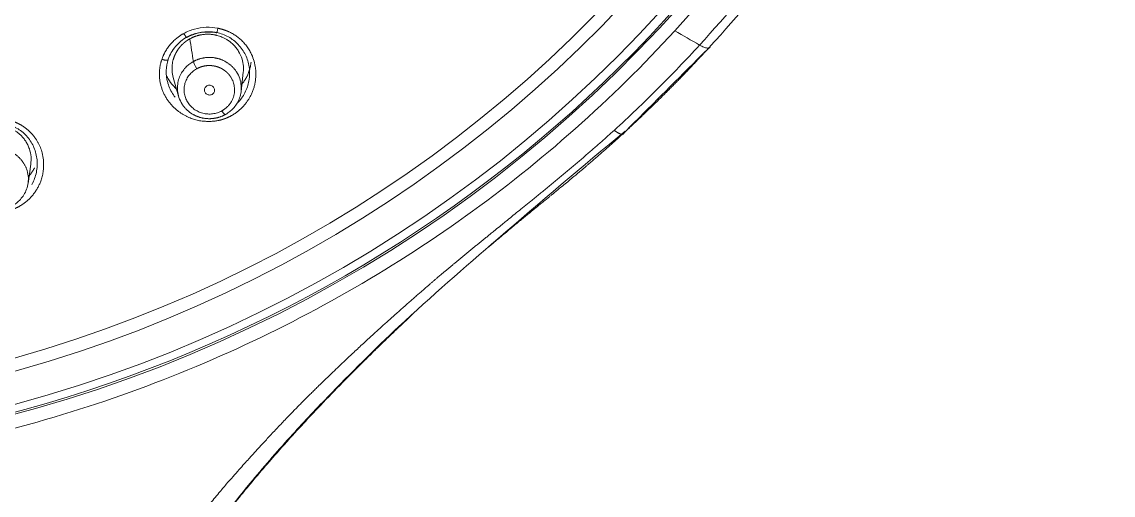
# Model space of a CAD drawing. Extents: x 6534 to 7663, y 0 to 827.
# Drawn here: x 7119.83 to 7168.31, y 474.27 to 495.31 of the extents above; entities that cross this region are included whole.
import ezdxf

# ---------------------------------------------------------------- set-up
doc = ezdxf.new("R2010")
doc.units = 0
doc.header["$LTSCALE"] = 30
doc.header["$MEASUREMENT"] = 0
doc.layers.add('1', color=7, linetype='CONTINUOUS')

msp = doc.modelspace()

# ---------------------------------------------------------------- linework, layer by layer
at = {"layer": '1', "color": 7, "linetype": 'Continuous', "lineweight": 18}
for p, q in [((7129.571, 492.21), (7129.665, 493.067)), ((7126.557, 492.834), (7126.791, 492.001)), ((7120.106, 488.122), (7120.227, 488.987))]:
    msp.add_line(p, q, dxfattribs=at)
for centre, major_axis, ratio, start_param, end_param in [((7103.394, 533.307), (-60.5, 0), 0.961466, 2.420581, 4.712389), ((7103.394, 533.445), (60, 0), 0.961466, 4.72417, 7.853982), ((7103.394, 533.445), (-59.925, 0), 0.961466, 1.570796, 4.712389), ((7127.599, 493.302), (0.145, -0.262), 0.137188, 3.497485, 4.95475), ((7128.721, 491.434), (-0.145, 0.262), 0.137138, 1.814273, 3.376156)]:
    msp.add_ellipse(centre, major_axis=major_axis, ratio=ratio, start_param=start_param, end_param=end_param, dxfattribs=at)
at = {"layer": '1', "color": 7, "linetype": 'Continuous', "lineweight": 13}
for centre, major_axis, start_param, end_param in [((7103.394, 533.307), (-59.425, 0), 1.570796, 4.70194), ((7103.394, 533.307), (-57.948, 0), 1.579187, 4.712389), ((7103.394, 533.352), (57.403, 0), 4.721079, 7.853982)]:
    msp.add_ellipse(centre, major_axis=major_axis, ratio=0.961466, start_param=start_param, end_param=end_param, dxfattribs=at)
at = {"layer": '1', "color": 7, "linetype": 'Continuous', "lineweight": 18}
for points, knots in [([(7150.413, 494.218), (7151.653, 495.575), (7152.829, 496.987), (7155.045, 499.905), (7156.085, 501.412), (7158.019, 504.51), (7158.914, 506.101), (7160.55, 509.354), (7161.292, 511.016), (7162.617, 514.397), (7163.2, 516.117), (7164.204, 519.599), (7164.624, 521.362), (7165.298, 524.916), (7165.551, 526.708), (7165.889, 530.307), (7165.974, 532.114), (7165.974, 533.921)], [0, 0, 0, 0, 0.125, 0.125, 0.25, 0.25, 0.375, 0.375, 0.5, 0.5, 0.625, 0.625, 0.75, 0.75, 0.875, 0.875, 1, 1, 1, 1]), ([(7128.541, 495.02), (7128.549, 495.018), (7128.565, 495.015), (7128.59, 495.009), (7128.614, 495.004), (7128.637, 494.998), (7128.661, 494.992), (7128.685, 494.986), (7128.708, 494.98), (7128.731, 494.973), (7128.755, 494.967), (7128.778, 494.959), (7128.8, 494.952), (7128.823, 494.945), (7128.846, 494.937), (7128.868, 494.929), (7128.89, 494.921), (7128.912, 494.912), (7128.934, 494.904), (7128.956, 494.895), (7128.978, 494.886), (7128.999, 494.876), (7129.042, 494.857), (7129.105, 494.827), (7129.187, 494.782), (7129.268, 494.734), (7129.373, 494.664), (7129.499, 494.567), (7129.644, 494.433), (7129.78, 494.28), (7129.903, 494.108), (7130.025, 493.894), (7130.132, 493.632), (7130.198, 493.355), (7130.226, 493.107), (7130.228, 492.892), (7130.212, 492.722), (7130.196, 492.624), (7130.191, 492.598)], [0, 0, 0, 0, 0.007568, 0.015108, 0.02262, 0.030104, 0.037562, 0.044995, 0.052404, 0.059788, 0.06715, 0.074491, 0.08181, 0.089109, 0.096389, 0.103651, 0.110896, 0.118124, 0.125337, 0.132536, 0.139721, 0.146894, 0.154056, 0.182552, 0.21116, 0.23994, 0.268954, 0.327406, 0.386081, 0.450919, 0.515643, 0.580948, 0.678085, 0.776651, 0.84275, 0.908634, 0.974955, 1, 1, 1, 1]), ([(7104.107, 475.146), (7106.219, 475.17), (7108.33, 475.3), (7112.526, 475.772), (7114.611, 476.114), (7118.733, 477.006), (7120.77, 477.555), (7124.772, 478.856), (7126.738, 479.608), (7130.576, 481.304), (7132.449, 482.249), (7136.083, 484.322), (7137.843, 485.449), (7141.231, 487.876), (7142.859, 489.175), (7145.964, 491.929), (7147.442, 493.384), (7148.836, 494.91)], [0, 0, 0, 0, 0.125, 0.125, 0.25, 0.25, 0.375, 0.375, 0.5, 0.5, 0.625, 0.625, 0.75, 0.75, 0.875, 0.875, 1, 1, 1, 1]), ([(7126.335, 493.639), (7126.405, 493.846), (7126.515, 494.04), (7126.728, 494.293), (7126.808, 494.372), (7126.979, 494.513), (7127.072, 494.576), (7127.17, 494.63)], [0, 0, 0, 0, 0.5, 0.5, 0.75, 0.75, 1, 1, 1, 1]), ([(7126.557, 492.833), (7126.531, 492.929), (7126.498, 493.118), (7126.504, 493.386), (7126.537, 493.559), (7126.562, 493.646), (7126.569, 493.666), (7126.575, 493.687), (7126.582, 493.707), (7126.589, 493.727), (7126.596, 493.747), (7126.604, 493.767), (7126.612, 493.787), (7126.62, 493.806), (7126.628, 493.826), (7126.637, 493.845), (7126.646, 493.864), (7126.655, 493.883), (7126.664, 493.902), (7126.674, 493.921), (7126.684, 493.94), (7126.694, 493.958), (7126.705, 493.977), (7126.716, 493.995), (7126.727, 494.013), (7126.738, 494.03), (7126.749, 494.048), (7126.761, 494.066), (7126.773, 494.083), (7126.785, 494.1), (7126.798, 494.117), (7126.81, 494.134), (7126.823, 494.15), (7126.836, 494.167), (7126.849, 494.183), (7126.863, 494.199), (7126.877, 494.215), (7126.89, 494.23), (7126.905, 494.246), (7126.919, 494.261), (7126.933, 494.276), (7126.948, 494.291), (7126.963, 494.305), (7126.978, 494.32), (7126.993, 494.334), (7127.009, 494.348), (7127.024, 494.362), (7127.04, 494.375), (7127.056, 494.388), (7127.072, 494.402), (7127.088, 494.414), (7127.105, 494.427), (7127.121, 494.439), (7127.138, 494.452), (7127.155, 494.464), (7127.172, 494.475), (7127.189, 494.487), (7127.206, 494.498), (7127.224, 494.509), (7127.241, 494.52), (7127.259, 494.531), (7127.277, 494.541), (7127.289, 494.548), (7127.295, 494.551)], [0, 0, 0, 0, 0.148284, 0.286335, 0.400663, 0.411333, 0.421991, 0.432638, 0.443272, 0.453895, 0.464506, 0.475105, 0.485693, 0.496268, 0.506832, 0.517384, 0.527925, 0.538453, 0.54897, 0.559475, 0.569968, 0.580449, 0.590919, 0.601377, 0.611823, 0.622257, 0.632679, 0.643089, 0.653488, 0.663875, 0.67425, 0.684613, 0.694965, 0.705304, 0.715632, 0.725948, 0.736252, 0.746544, 0.756824, 0.767093, 0.77735, 0.787595, 0.797828, 0.808049, 0.818258, 0.828456, 0.838641, 0.848815, 0.858977, 0.869127, 0.879266, 0.889392, 0.899507, 0.909609, 0.9197, 0.929779, 0.939846, 0.949902, 0.959945, 0.969977, 0.979996, 0.990004, 1, 1, 1, 1]), ([(7127.149, 494.604), (7127.25, 494.661), (7127.46, 494.755), (7127.799, 494.839), (7128.149, 494.861), (7128.379, 494.835), (7128.494, 494.812)], [0, 0, 0, 0, 0.249783, 0.49967, 0.74976, 1, 1, 1, 1]), ([(7127.295, 494.551), (7127.306, 494.557), (7127.328, 494.569), (7127.363, 494.587), (7127.398, 494.604), (7127.433, 494.62), (7127.469, 494.635), (7127.506, 494.649), (7127.542, 494.662), (7127.58, 494.675), (7127.617, 494.687), (7127.655, 494.698), (7127.694, 494.707), (7127.732, 494.717), (7127.771, 494.725), (7127.811, 494.732), (7127.85, 494.738), (7127.89, 494.743), (7127.93, 494.748), (7127.97, 494.751), (7128.011, 494.753), (7128.051, 494.755), (7128.092, 494.755), (7128.132, 494.754), (7128.173, 494.753), (7128.214, 494.75), (7128.254, 494.747), (7128.295, 494.742), (7128.336, 494.736), (7128.376, 494.729), (7128.417, 494.722), (7128.457, 494.713), (7128.52, 494.697), (7128.609, 494.671), (7128.726, 494.627), (7128.85, 494.569), (7128.978, 494.494), (7129.107, 494.401), (7129.235, 494.286), (7129.357, 494.15), (7129.499, 493.943), (7129.62, 493.67), (7129.679, 493.353), (7129.675, 493.156), (7129.665, 493.067)], [0, 0, 0, 0, 0.011143, 0.02231, 0.033502, 0.044719, 0.055961, 0.067227, 0.078518, 0.089833, 0.101173, 0.112538, 0.123928, 0.135342, 0.146781, 0.158244, 0.169732, 0.181244, 0.192782, 0.204343, 0.21593, 0.227541, 0.239176, 0.250836, 0.262521, 0.27423, 0.285964, 0.297722, 0.309505, 0.321312, 0.333144, 0.345, 0.356881, 0.389181, 0.425024, 0.464407, 0.507326, 0.553778, 0.603759, 0.657263, 0.714286, 0.824518, 0.920729, 1, 1, 1, 1]), ([(7128.48, 494.829), (7128.571, 494.811), (7128.661, 494.785), (7128.837, 494.721), (7128.922, 494.682), (7129.085, 494.592), (7129.163, 494.541), (7129.311, 494.427), (7129.38, 494.364), (7129.508, 494.229), (7129.567, 494.156), (7129.673, 494.003), (7129.72, 493.922), (7129.802, 493.755), (7129.837, 493.668), (7129.892, 493.49), (7129.913, 493.399), (7129.942, 493.214), (7129.95, 493.121), (7129.951, 492.955), (7129.947, 492.883), (7129.939, 492.811)], [0, 0, 0, 0, 0.102255, 0.102255, 0.204509, 0.204509, 0.306764, 0.306764, 0.409019, 0.409019, 0.511274, 0.511274, 0.613528, 0.613528, 0.715783, 0.715783, 0.818038, 0.818038, 0.920292, 0.920292, 1, 1, 1, 1]), ([(7126.31, 492.604), (7126.261, 492.778), (7126.217, 493.132), (7126.28, 493.478), (7126.335, 493.639)], [0, 0, 0, 0, 0.511363, 1, 1, 1, 1]), ([(7127.45, 493.541), (7127.445, 493.538), (7127.435, 493.532), (7127.42, 493.524), (7127.405, 493.515), (7127.391, 493.506), (7127.325, 493.465), (7127.208, 493.378), (7127.054, 493.224), (7126.916, 493.031), (7126.807, 492.8), (7126.742, 492.534), (7126.734, 492.241), (7126.798, 491.934), (7126.901, 491.72), (7126.985, 491.596), (7127.019, 491.55), (7127.055, 491.505), (7127.093, 491.463), (7127.132, 491.422), (7127.172, 491.383), (7127.213, 491.346), (7127.256, 491.311), (7127.299, 491.278), (7127.343, 491.247), (7127.388, 491.218), (7127.434, 491.191), (7127.48, 491.166), (7127.527, 491.142), (7127.574, 491.121), (7127.622, 491.101), (7127.669, 491.084), (7127.717, 491.068), (7127.765, 491.054), (7127.812, 491.041), (7127.86, 491.031), (7127.907, 491.022), (7127.955, 491.014), (7128.002, 491.009), (7128.048, 491.004), (7128.094, 491.002), (7128.14, 491), (7128.185, 491), (7128.229, 491.002), (7128.273, 491.005), (7128.317, 491.009), (7128.359, 491.014), (7128.401, 491.02), (7128.442, 491.028), (7128.483, 491.036), (7128.522, 491.046), (7128.561, 491.056), (7128.599, 491.067), (7128.636, 491.079), (7128.672, 491.092), (7128.707, 491.106), (7128.742, 491.12), (7128.775, 491.135), (7128.808, 491.151), (7128.84, 491.167), (7128.86, 491.178), (7128.871, 491.184)], [0, 0, 0, 0, 0.003921, 0.007817, 0.011689, 0.015536, 0.019358, 0.064573, 0.114371, 0.16875, 0.227711, 0.291254, 0.359377, 0.43208, 0.50936, 0.522766, 0.53605, 0.549213, 0.562254, 0.575174, 0.587972, 0.600648, 0.613202, 0.625635, 0.637946, 0.650136, 0.662203, 0.674149, 0.685973, 0.697676, 0.709256, 0.720715, 0.732052, 0.743267, 0.75436, 0.765331, 0.776181, 0.786908, 0.797514, 0.807998, 0.81836, 0.8286, 0.838718, 0.848715, 0.858589, 0.868342, 0.877972, 0.887481, 0.896868, 0.906133, 0.915276, 0.924297, 0.933196, 0.941973, 0.950628, 0.959162, 0.967573, 0.975863, 0.98403, 0.992076, 1, 1, 1, 1]), ([(7128.871, 491.184), (7128.876, 491.186), (7128.886, 491.192), (7128.9, 491.201), (7128.915, 491.209), (7128.93, 491.218), (7128.996, 491.26), (7129.114, 491.347), (7129.269, 491.503), (7129.407, 491.697), (7129.515, 491.929), (7129.579, 492.195), (7129.586, 492.487), (7129.522, 492.792), (7129.419, 493.005), (7129.336, 493.128), (7129.302, 493.174), (7129.266, 493.219), (7129.228, 493.261), (7129.19, 493.302), (7129.15, 493.34), (7129.108, 493.377), (7129.066, 493.412), (7129.023, 493.445), (7128.979, 493.476), (7128.934, 493.505), (7128.888, 493.532), (7128.842, 493.558), (7128.796, 493.581), (7128.749, 493.603), (7128.701, 493.622), (7128.654, 493.64), (7128.606, 493.656), (7128.558, 493.67), (7128.511, 493.682), (7128.463, 493.693), (7128.416, 493.702), (7128.369, 493.71), (7128.322, 493.716), (7128.275, 493.72), (7128.229, 493.723), (7128.183, 493.724), (7128.138, 493.724), (7128.094, 493.723), (7128.05, 493.72), (7128.006, 493.716), (7127.964, 493.711), (7127.922, 493.704), (7127.88, 493.697), (7127.84, 493.689), (7127.8, 493.679), (7127.761, 493.669), (7127.723, 493.658), (7127.686, 493.645), (7127.65, 493.633), (7127.614, 493.619), (7127.58, 493.605), (7127.546, 493.589), (7127.513, 493.574), (7127.481, 493.558), (7127.46, 493.546), (7127.45, 493.541)], [0, 0, 0, 0, 0.003868, 0.007742, 0.011622, 0.015507, 0.019397, 0.06511, 0.115266, 0.16986, 0.228891, 0.292354, 0.360244, 0.432556, 0.509282, 0.522646, 0.535891, 0.549015, 0.562019, 0.574904, 0.587668, 0.600312, 0.612837, 0.625242, 0.637526, 0.649691, 0.661736, 0.673661, 0.685466, 0.697151, 0.708716, 0.720161, 0.731487, 0.742693, 0.753779, 0.764745, 0.775591, 0.786317, 0.796924, 0.807411, 0.817778, 0.828026, 0.838154, 0.848162, 0.85805, 0.867819, 0.877468, 0.886998, 0.896408, 0.905698, 0.914869, 0.92392, 0.932851, 0.941663, 0.950356, 0.958928, 0.967382, 0.975716, 0.98393, 0.992025, 1, 1, 1, 1]), ([(7150.229, 494.018), (7150.205, 493.993), (7150.154, 493.937), (7150.076, 493.852), (7149.993, 493.763), (7149.911, 493.676), (7149.83, 493.589), (7149.749, 493.503), (7149.669, 493.419), (7149.59, 493.335), (7149.512, 493.253), (7149.434, 493.171), (7149.357, 493.091), (7149.28, 493.011), (7149.204, 492.933), (7149.129, 492.855), (7149.054, 492.779), (7148.981, 492.703), (7148.907, 492.628), (7148.835, 492.555), (7148.763, 492.482), (7148.692, 492.41), (7148.621, 492.339), (7148.552, 492.269), (7148.482, 492.199), (7148.414, 492.131), (7148.346, 492.064), (7148.279, 491.997), (7148.212, 491.931), (7148.147, 491.866), (7148.082, 491.802), (7148.017, 491.739), (7147.953, 491.677), (7147.89, 491.615), (7147.828, 491.554), (7147.766, 491.494), (7147.705, 491.435), (7147.644, 491.377), (7147.584, 491.319), (7147.525, 491.263), (7147.467, 491.207), (7147.409, 491.151), (7147.352, 491.097), (7147.295, 491.043), (7147.239, 490.991), (7147.184, 490.939), (7147.13, 490.887), (7147.076, 490.837), (7147.023, 490.787), (7146.971, 490.738), (7146.919, 490.69), (7146.868, 490.642), (7146.818, 490.595), (7146.768, 490.549), (7146.719, 490.504), (7146.671, 490.459), (7146.623, 490.415), (7146.591, 490.386), (7146.576, 490.372)], [0, 0, 0, 0, 0.020053, 0.043826, 0.067351, 0.090632, 0.113669, 0.136466, 0.159023, 0.181343, 0.203427, 0.225278, 0.246897, 0.268286, 0.289447, 0.31038, 0.331089, 0.351573, 0.371835, 0.391876, 0.411697, 0.431301, 0.450687, 0.469858, 0.488815, 0.507558, 0.526089, 0.54441, 0.562521, 0.580422, 0.598117, 0.615604, 0.632886, 0.649963, 0.666836, 0.683505, 0.699972, 0.716237, 0.7323, 0.748162, 0.763825, 0.779288, 0.794552, 0.809617, 0.824485, 0.839156, 0.853629, 0.867907, 0.881989, 0.895876, 0.909568, 0.923066, 0.93637, 0.949481, 0.962399, 0.975124, 0.987658, 1, 1, 1, 1]), ([(7129.608, 492.538), (7129.613, 492.544), (7129.627, 492.562), (7129.65, 492.592), (7129.676, 492.627), (7129.701, 492.663), (7129.725, 492.699), (7129.749, 492.737), (7129.772, 492.774), (7129.794, 492.813), (7129.815, 492.852), (7129.835, 492.891), (7129.854, 492.931), (7129.872, 492.972), (7129.889, 493.013), (7129.906, 493.054), (7129.921, 493.096), (7129.936, 493.139), (7129.949, 493.182), (7129.966, 493.242), (7129.986, 493.322), (7130.004, 493.417), (7130.012, 493.481), (7130.016, 493.511)], [0, 0, 0, 0, 0.023084, 0.063618, 0.104257, 0.145004, 0.185857, 0.226816, 0.267883, 0.309057, 0.350337, 0.391726, 0.433221, 0.474825, 0.516536, 0.558356, 0.600283, 0.642319, 0.684463, 0.726716, 0.817889, 0.91648, 1, 1, 1, 1]), ([(7126.258, 492.906), (7126.281, 492.859), (7126.367, 492.701), (7126.512, 492.506), (7126.646, 492.372), (7126.691, 492.33)], [0, 0, 0, 0, 0.218302, 0.74706, 1, 1, 1, 1]), ([(7118.166, 490.643), (7118.178, 490.647), (7118.203, 490.654), (7118.24, 490.665), (7118.278, 490.674), (7118.316, 490.682), (7118.354, 490.69), (7118.393, 490.697), (7118.432, 490.703), (7118.471, 490.707), (7118.511, 490.711), (7118.55, 490.714), (7118.59, 490.716), (7118.63, 490.717), (7118.669, 490.718), (7118.709, 490.717), (7118.749, 490.715), (7118.79, 490.712), (7118.83, 490.708), (7118.87, 490.704), (7118.91, 490.698), (7118.949, 490.691), (7118.989, 490.683), (7119.029, 490.675), (7119.068, 490.665), (7119.108, 490.654), (7119.147, 490.642), (7119.186, 490.63), (7119.224, 490.616), (7119.262, 490.601), (7119.3, 490.586), (7119.338, 490.569), (7119.396, 490.541), (7119.478, 490.498), (7119.582, 490.432), (7119.69, 490.35), (7119.8, 490.251), (7119.906, 490.134), (7120.007, 489.996), (7120.096, 489.838), (7120.191, 489.608), (7120.249, 489.319), (7120.242, 489.09), (7120.227, 488.987)], [0, 0, 0, 0, 0.012141, 0.024308, 0.036503, 0.048724, 0.060972, 0.073248, 0.08555, 0.097878, 0.110234, 0.122617, 0.135026, 0.147463, 0.159926, 0.172416, 0.184932, 0.197476, 0.210046, 0.222644, 0.235268, 0.247918, 0.260596, 0.2733, 0.286031, 0.298789, 0.311574, 0.324385, 0.337223, 0.350088, 0.362979, 0.375897, 0.388842, 0.424035, 0.463088, 0.505998, 0.552761, 0.603373, 0.657829, 0.716125, 0.778255, 0.898359, 1, 1, 1, 1]), ([(7119.413, 490.676), (7119.498, 490.639), (7119.581, 490.596), (7119.739, 490.498), (7119.814, 490.443), (7119.954, 490.322), (7120.02, 490.257), (7120.14, 490.116), (7120.195, 490.04), (7120.292, 489.882), (7120.334, 489.8), (7120.406, 489.628), (7120.436, 489.54), (7120.481, 489.359), (7120.496, 489.267), (7120.514, 489.082), (7120.516, 488.989), (7120.506, 488.803), (7120.494, 488.71), (7120.456, 488.527), (7120.431, 488.437), (7120.399, 488.35)], [0, 0, 0, 0, 0.100003, 0.100003, 0.200005, 0.200005, 0.300008, 0.300008, 0.40001, 0.40001, 0.500013, 0.500013, 0.600015, 0.600015, 0.700018, 0.700018, 0.80002, 0.80002, 0.900023, 0.900023, 1, 1, 1, 1]), ([(7125.044, 467.757), (7125.855, 469.147), (7127.407, 471.551), (7129.717, 474.533), (7131.662, 476.784), (7133.866, 479.122), (7136.883, 482.123), (7141.349, 485.999), (7144.72, 488.876), (7146.628, 490.445)], [0, 0, 0, 0, 0.153513, 0.273829, 0.360716, 0.437634, 0.579324, 0.766022, 1, 1, 1, 1]), ([(7140.528, 485.271), (7140.582, 485.316), (7140.801, 485.501), (7141.168, 485.809), (7141.615, 486.181), (7142.013, 486.51), (7142.361, 486.795), (7142.659, 487.039), (7142.906, 487.241), (7143.103, 487.402), (7143.249, 487.521), (7143.514, 487.737), (7143.876, 488.034), (7144.315, 488.397), (7144.64, 488.67), (7144.851, 488.85), (7145.015, 488.989), (7145.168, 489.12), (7145.346, 489.274), (7145.524, 489.429), (7145.701, 489.585), (7145.878, 489.741), (7146.053, 489.898), (7146.228, 490.055), (7146.402, 490.213), (7146.518, 490.319), (7146.576, 490.372)], [0, 0, 0, 0, 0.026566, 0.10861, 0.182029, 0.247104, 0.303939, 0.352544, 0.392898, 0.424966, 0.448716, 0.464117, 0.554199, 0.62619, 0.679812, 0.714923, 0.731471, 0.761321, 0.791177, 0.821034, 0.850887, 0.880733, 0.910568, 0.940392, 0.970203, 1, 1, 1, 1]), ([(7119.14, 487.018), (7119.145, 487.02), (7119.156, 487.023), (7119.172, 487.029), (7119.189, 487.034), (7119.205, 487.04), (7119.279, 487.068), (7119.413, 487.13), (7119.598, 487.251), (7119.775, 487.413), (7119.931, 487.618), (7120.052, 487.865), (7120.122, 488.15), (7120.125, 488.462), (7120.071, 488.69), (7120.016, 488.827), (7119.993, 488.879), (7119.967, 488.929), (7119.94, 488.978), (7119.911, 489.026), (7119.88, 489.072), (7119.848, 489.116), (7119.814, 489.159), (7119.779, 489.2), (7119.742, 489.239), (7119.705, 489.276), (7119.666, 489.312), (7119.627, 489.346), (7119.586, 489.378), (7119.545, 489.408), (7119.503, 489.437), (7119.46, 489.464), (7119.417, 489.489), (7119.373, 489.512), (7119.329, 489.534), (7119.285, 489.554), (7119.241, 489.572), (7119.196, 489.589), (7119.152, 489.604), (7119.107, 489.618), (7119.063, 489.63), (7119.018, 489.64), (7118.974, 489.649), (7118.93, 489.657), (7118.887, 489.663), (7118.843, 489.668), (7118.801, 489.671), (7118.758, 489.673), (7118.716, 489.674), (7118.675, 489.674), (7118.634, 489.673), (7118.594, 489.671), (7118.554, 489.667), (7118.515, 489.663), (7118.477, 489.657), (7118.439, 489.651), (7118.402, 489.644), (7118.366, 489.636), (7118.33, 489.627), (7118.296, 489.618), (7118.273, 489.611), (7118.262, 489.607)], [0, 0, 0, 0, 0.003868, 0.007742, 0.011622, 0.015507, 0.019397, 0.06511, 0.115266, 0.16986, 0.228891, 0.292354, 0.360244, 0.432556, 0.509282, 0.522646, 0.535891, 0.549015, 0.562019, 0.574904, 0.587668, 0.600312, 0.612837, 0.625242, 0.637526, 0.649691, 0.661736, 0.673661, 0.685466, 0.697151, 0.708716, 0.720161, 0.731487, 0.742693, 0.753779, 0.764745, 0.775591, 0.786317, 0.796924, 0.807411, 0.817779, 0.828026, 0.838154, 0.848162, 0.85805, 0.867819, 0.877468, 0.886998, 0.896408, 0.905698, 0.914869, 0.92392, 0.932851, 0.941663, 0.950356, 0.958928, 0.967382, 0.975716, 0.98393, 0.992025, 1, 1, 1, 1]), ([(7120.158, 488.468), (7120.163, 488.474), (7120.178, 488.491), (7120.201, 488.521), (7120.229, 488.556), (7120.255, 488.592), (7120.281, 488.629), (7120.306, 488.666), (7120.33, 488.704), (7120.354, 488.743), (7120.376, 488.782), (7120.39, 488.809), (7120.397, 488.822), (7120.397, 488.822)], [0, 0, 0, 0, 0.055907, 0.159711, 0.263785, 0.368129, 0.472744, 0.57763, 0.682786, 0.788215, 0.893915, 0.999888, 1, 1, 1, 1]), ([(7124.134, 466.082), (7124.148, 466.11), (7124.18, 466.172), (7124.231, 466.272), (7124.292, 466.387), (7124.36, 466.518), (7124.438, 466.664), (7124.525, 466.826), (7124.671, 467.094), (7124.871, 467.454), (7125.156, 467.953), (7125.475, 468.494), (7125.835, 469.082), (7126.266, 469.762), (7126.774, 470.53), (7127.265, 471.239), (7127.667, 471.801), (7127.973, 472.219), (7128.283, 472.634), (7128.597, 473.046), (7128.915, 473.455), (7129.237, 473.861), (7129.563, 474.265), (7130.001, 474.799), (7130.559, 475.46), (7131.063, 476.039), (7131.497, 476.528), (7131.959, 477.042), (7132.527, 477.658), (7133.266, 478.441), (7133.906, 479.103), (7134.551, 479.754), (7135.015, 480.217), (7135.462, 480.656), (7135.89, 481.073), (7136.299, 481.466), (7136.689, 481.837), (7136.984, 482.115), (7137.149, 482.269), (7137.19, 482.308)], [0, 0, 0, 0, 0.004506, 0.009854, 0.016047, 0.023082, 0.030962, 0.039685, 0.049252, 0.074613, 0.098529, 0.131396, 0.164278, 0.197177, 0.246555, 0.295963, 0.320679, 0.345403, 0.370136, 0.394879, 0.41963, 0.44439, 0.469159, 0.493937, 0.543519, 0.593138, 0.604171, 0.637272, 0.692468, 0.724379, 0.791909, 0.824684, 0.856069, 0.886061, 0.914651, 0.941825, 0.967582, 0.991961, 1, 1, 1, 1])]:
    msp.add_open_spline(points, degree=3, knots=knots, dxfattribs=at)
at = {"layer": '1', "color": 7, "linetype": 'Continuous', "lineweight": 13}
for points, knots in [([(7149.937, 494.273), (7151.166, 495.617), (7152.332, 497.015), (7154.528, 499.905), (7155.558, 501.398), (7157.475, 504.467), (7158.362, 506.043), (7159.983, 509.265), (7160.718, 510.912), (7162.032, 514.261), (7162.61, 515.964), (7163.604, 519.414), (7164.021, 521.16), (7164.688, 524.682), (7164.94, 526.457), (7165.275, 530.022), (7165.359, 531.812), (7165.359, 533.602)], [0, 0, 0, 0, 0.125, 0.125, 0.25, 0.25, 0.375, 0.375, 0.5, 0.5, 0.625, 0.625, 0.75, 0.75, 0.875, 0.875, 1, 1, 1, 1]), ([(7128.541, 495.02), (7128.539, 495.011), (7128.532, 494.977), (7128.519, 494.923), (7128.508, 494.879), (7128.5, 494.853), (7128.495, 494.837), (7128.491, 494.825), (7128.486, 494.812), (7128.481, 494.805), (7128.479, 494.814), (7128.48, 494.826), (7128.48, 494.829)], [0, 0, 0, 0, 0.050598, 0.200084, 0.349569, 0.424312, 0.499055, 0.573797, 0.64854, 0.798026, 0.947511, 1, 1, 1, 1]), ([(7127.021, 494.787), (7127.03, 494.771), (7127.04, 494.755), (7127.06, 494.725), (7127.07, 494.71), (7127.09, 494.681), (7127.099, 494.668), (7127.117, 494.645), (7127.126, 494.636), (7127.14, 494.62), (7127.147, 494.614), (7127.158, 494.607), (7127.162, 494.606), (7127.168, 494.607), (7127.17, 494.609), (7127.171, 494.618), (7127.171, 494.623), (7127.17, 494.63)], [0, 0, 0, 0, 0.125, 0.125, 0.25, 0.25, 0.375, 0.375, 0.5, 0.5, 0.625, 0.625, 0.75, 0.75, 0.875, 0.875, 1, 1, 1, 1]), ([(7127.17, 494.63), (7127.173, 494.632), (7127.331, 494.719), (7127.682, 494.851), (7128.135, 494.883), (7128.402, 494.845), (7128.48, 494.829)], [0, 0, 0, 0, 0.006506, 0.404656, 0.82411, 1, 1, 1, 1]), ([(7149.937, 494.273), (7149.637, 493.944), (7149.332, 493.618), (7148.714, 492.973), (7148.401, 492.654), (7147.768, 492.022), (7147.448, 491.709), (7146.8, 491.09), (7146.472, 490.785), (7146.142, 490.482)], [0, 0, 0, 0, 0.25, 0.25, 0.5, 0.5, 0.75, 0.75, 1, 1, 1, 1]), ([(7150.413, 494.218), (7150.411, 494.204), (7150.406, 494.191), (7150.393, 494.169), (7150.384, 494.16), (7150.361, 494.147), (7150.347, 494.143), (7150.315, 494.139), (7150.296, 494.139), (7150.255, 494.144), (7150.232, 494.148), (7150.182, 494.162), (7150.155, 494.171), (7150.097, 494.194), (7150.067, 494.207), (7150.004, 494.237), (7149.971, 494.254), (7149.937, 494.273)], [0, 0, 0, 0, 0.125, 0.125, 0.25, 0.25, 0.375, 0.375, 0.5, 0.5, 0.625, 0.625, 0.75, 0.75, 0.875, 0.875, 1, 1, 1, 1]), ([(7129.147, 491.14), (7129.14, 491.136), (7129.125, 491.128), (7129.104, 491.116), (7129.082, 491.105), (7129.06, 491.094), (7129.038, 491.083), (7129.017, 491.073), (7128.995, 491.062), (7128.973, 491.053), (7128.951, 491.043), (7128.929, 491.034), (7128.907, 491.025), (7128.885, 491.016), (7128.863, 491.007), (7128.841, 490.999), (7128.819, 490.991), (7128.797, 490.984), (7128.775, 490.976), (7128.752, 490.969), (7128.73, 490.963), (7128.708, 490.956), (7128.686, 490.95), (7128.663, 490.944), (7128.641, 490.938), (7128.619, 490.933), (7128.596, 490.928), (7128.555, 490.919), (7128.494, 490.908), (7128.412, 490.896), (7128.329, 490.888), (7128.214, 490.88), (7128.07, 490.878), (7127.916, 490.887), (7127.784, 490.903), (7127.674, 490.922), (7127.565, 490.947), (7127.459, 490.977), (7127.354, 491.013), (7127.247, 491.056), (7127.138, 491.108), (7127.027, 491.168), (7126.919, 491.234), (7126.815, 491.306), (7126.707, 491.391), (7126.597, 491.488), (7126.488, 491.599), (7126.388, 491.716), (7126.296, 491.841), (7126.214, 491.972), (7126.141, 492.109), (7126.08, 492.251), (7126.029, 492.398), (7125.988, 492.549), (7125.959, 492.704), (7125.943, 492.858), (7125.939, 492.977), (7125.941, 493.058), (7125.943, 493.104), (7125.946, 493.149), (7125.95, 493.194), (7125.956, 493.239), (7125.962, 493.284), (7125.969, 493.328), (7125.978, 493.373), (7125.987, 493.417), (7125.998, 493.461), (7126.01, 493.506), (7126.022, 493.55), (7126.036, 493.594), (7126.046, 493.623), (7126.051, 493.637)], [0, 0, 0, 0, 0.004832, 0.009643, 0.014433, 0.019204, 0.023955, 0.028687, 0.033401, 0.038097, 0.042776, 0.047438, 0.052084, 0.056714, 0.061329, 0.065929, 0.070515, 0.075088, 0.079647, 0.084195, 0.08873, 0.093255, 0.097769, 0.102273, 0.106767, 0.111253, 0.115731, 0.120201, 0.135993, 0.152075, 0.16847, 0.185198, 0.219107, 0.252894, 0.274925, 0.296703, 0.318285, 0.339729, 0.361095, 0.382445, 0.40692, 0.431335, 0.455769, 0.480302, 0.505014, 0.535604, 0.565805, 0.595777, 0.62568, 0.656329, 0.686742, 0.717097, 0.74757, 0.779074, 0.810217, 0.841177, 0.872134, 0.881224, 0.890302, 0.899371, 0.908437, 0.917505, 0.92658, 0.935667, 0.94477, 0.953894, 0.963044, 0.972225, 0.981442, 0.990699, 1, 1, 1, 1]), ([(7128.721, 491.351), (7128.657, 491.316), (7128.59, 491.287), (7128.451, 491.242), (7128.379, 491.226), (7128.234, 491.208), (7128.16, 491.205), (7128.014, 491.215), (7127.941, 491.226), (7127.799, 491.263), (7127.73, 491.288), (7127.599, 491.35), (7127.536, 491.388), (7127.42, 491.474), (7127.366, 491.522), (7127.269, 491.628), (7127.226, 491.686), (7127.153, 491.808), (7127.122, 491.873), (7127.075, 492.006), (7127.058, 492.075), (7127.039, 492.215), (7127.037, 492.286), (7127.046, 492.427), (7127.058, 492.497), (7127.096, 492.633), (7127.122, 492.699), (7127.187, 492.826), (7127.226, 492.886), (7127.315, 492.998), (7127.365, 493.05), (7127.476, 493.143), (7127.535, 493.184), (7127.599, 493.22)], [0, 0, 0, 0, 0.0625, 0.0625, 0.125, 0.125, 0.1875, 0.1875, 0.25, 0.25, 0.3125, 0.3125, 0.375, 0.375, 0.4375, 0.4375, 0.5, 0.5, 0.5625, 0.5625, 0.625, 0.625, 0.6875, 0.6875, 0.75, 0.75, 0.8125, 0.8125, 0.875, 0.875, 0.9375, 0.9375, 1, 1, 1, 1]), ([(7127.599, 493.22), (7127.604, 493.222), (7127.614, 493.228), (7127.629, 493.235), (7127.643, 493.243), (7127.658, 493.25), (7127.673, 493.257), (7127.688, 493.264), (7127.704, 493.271), (7127.719, 493.277), (7127.734, 493.283), (7127.749, 493.289), (7127.764, 493.295), (7127.779, 493.3), (7127.794, 493.305), (7127.81, 493.31), (7127.825, 493.315), (7127.84, 493.319), (7127.855, 493.323), (7127.87, 493.327), (7127.886, 493.331), (7127.901, 493.335), (7127.916, 493.338), (7127.931, 493.341), (7127.946, 493.344), (7127.961, 493.347), (7127.976, 493.349), (7127.991, 493.351), (7128.006, 493.353), (7128.02, 493.355), (7128.035, 493.357), (7128.05, 493.358), (7128.065, 493.36), (7128.079, 493.361), (7128.094, 493.362), (7128.108, 493.362), (7128.123, 493.363), (7128.137, 493.363), (7128.151, 493.363), (7128.165, 493.363), (7128.18, 493.363), (7128.194, 493.363), (7128.207, 493.362), (7128.221, 493.362), (7128.235, 493.361), (7128.249, 493.36), (7128.262, 493.359), (7128.276, 493.357), (7128.289, 493.356), (7128.303, 493.354), (7128.316, 493.353), (7128.329, 493.351), (7128.342, 493.349), (7128.355, 493.347), (7128.368, 493.344), (7128.381, 493.342), (7128.393, 493.34), (7128.406, 493.337), (7128.418, 493.334), (7128.43, 493.331), (7128.443, 493.328), (7128.455, 493.325), (7128.467, 493.322), (7128.479, 493.319), (7128.49, 493.315), (7128.502, 493.312), (7128.513, 493.308), (7128.525, 493.304), (7128.536, 493.3), (7128.547, 493.297), (7128.558, 493.293), (7128.569, 493.288), (7128.58, 493.284), (7128.591, 493.28), (7128.602, 493.276), (7128.612, 493.271), (7128.622, 493.267), (7128.633, 493.262), (7128.643, 493.258), (7128.653, 493.253), (7128.663, 493.248), (7128.673, 493.243), (7128.682, 493.239), (7128.692, 493.234), (7128.701, 493.229), (7128.711, 493.224), (7128.72, 493.219), (7128.729, 493.214), (7128.738, 493.208), (7128.747, 493.203), (7128.755, 493.198), (7128.764, 493.193), (7128.773, 493.187), (7128.781, 493.182), (7128.789, 493.177), (7128.797, 493.171), (7128.805, 493.166), (7128.813, 493.16), (7128.821, 493.155), (7128.829, 493.149), (7128.837, 493.144), (7128.844, 493.138), (7128.852, 493.133), (7128.859, 493.127), (7128.866, 493.122), (7128.873, 493.116), (7128.88, 493.111), (7128.887, 493.105), (7128.894, 493.099), (7128.9, 493.094), (7128.907, 493.088), (7128.913, 493.083), (7128.92, 493.077), (7128.926, 493.071), (7128.932, 493.066), (7128.938, 493.06), (7128.944, 493.055), (7128.95, 493.049), (7128.956, 493.043), (7128.961, 493.038), (7128.967, 493.032), (7128.973, 493.027), (7128.978, 493.021), (7128.983, 493.016), (7128.988, 493.01), (7128.994, 493.005), (7128.999, 493), (7129.003, 492.994), (7129.008, 492.989), (7129.013, 492.983), (7129.018, 492.978), (7129.022, 492.973), (7129.027, 492.968), (7129.031, 492.962), (7129.036, 492.957), (7129.04, 492.952), (7129.044, 492.947), (7129.048, 492.942), (7129.052, 492.937), (7129.056, 492.932), (7129.06, 492.927), (7129.064, 492.922), (7129.068, 492.917), (7129.071, 492.912), (7129.075, 492.907), (7129.078, 492.902), (7129.082, 492.897), (7129.085, 492.893), (7129.088, 492.888), (7129.092, 492.883), (7129.095, 492.879), (7129.098, 492.874), (7129.101, 492.87), (7129.104, 492.865), (7129.107, 492.861), (7129.11, 492.856), (7129.112, 492.852), (7129.115, 492.848), (7129.118, 492.844), (7129.12, 492.84), (7129.123, 492.835), (7129.125, 492.831), (7129.153, 492.786), (7129.195, 492.704), (7129.236, 492.59), (7129.258, 492.501), (7129.273, 492.415), (7129.282, 492.326), (7129.281, 492.229), (7129.272, 492.145), (7129.26, 492.075), (7129.232, 491.958), (7129.175, 491.816), (7129.093, 491.685), (7129.033, 491.608), (7128.99, 491.559), (7128.944, 491.513), (7128.893, 491.468), (7128.838, 491.425), (7128.792, 491.394), (7128.758, 491.373), (7128.739, 491.362), (7128.727, 491.355), (7128.721, 491.351)], [0, 0, 0, 0, 0.004832, 0.009642, 0.014431, 0.019198, 0.023943, 0.028666, 0.033368, 0.038049, 0.042707, 0.047344, 0.05196, 0.056553, 0.061125, 0.065675, 0.070204, 0.074711, 0.079197, 0.08366, 0.088102, 0.092523, 0.096921, 0.101298, 0.105654, 0.109987, 0.1143, 0.11859, 0.122859, 0.127106, 0.131331, 0.135535, 0.139717, 0.143878, 0.148016, 0.152133, 0.156229, 0.160303, 0.164355, 0.168385, 0.172394, 0.176381, 0.180347, 0.184291, 0.188213, 0.192113, 0.195992, 0.199849, 0.203685, 0.207499, 0.211291, 0.215062, 0.21881, 0.222538, 0.226243, 0.229927, 0.233589, 0.23723, 0.240849, 0.244446, 0.248022, 0.251576, 0.255108, 0.258619, 0.262108, 0.265575, 0.269021, 0.272445, 0.275847, 0.279227, 0.282586, 0.285924, 0.289239, 0.292533, 0.295806, 0.299057, 0.302286, 0.305493, 0.308679, 0.311843, 0.314985, 0.318106, 0.321205, 0.324282, 0.327338, 0.330372, 0.333384, 0.336375, 0.339344, 0.342292, 0.345217, 0.348122, 0.351004, 0.353865, 0.356704, 0.359521, 0.362317, 0.365091, 0.367844, 0.370575, 0.373284, 0.375971, 0.378637, 0.381281, 0.383904, 0.386504, 0.389084, 0.391641, 0.394177, 0.396691, 0.399184, 0.401655, 0.404104, 0.406531, 0.408937, 0.411322, 0.413684, 0.416025, 0.418344, 0.420642, 0.422918, 0.425172, 0.427405, 0.429616, 0.431805, 0.433973, 0.436118, 0.438243, 0.440345, 0.442426, 0.444486, 0.446523, 0.448539, 0.450534, 0.452506, 0.454457, 0.456387, 0.458294, 0.460181, 0.462045, 0.463888, 0.465709, 0.467508, 0.469286, 0.471042, 0.472776, 0.474489, 0.47618, 0.47785, 0.479497, 0.481124, 0.482728, 0.484311, 0.485872, 0.487411, 0.488929, 0.490425, 0.4919, 0.493353, 0.494784, 0.496194, 0.497581, 0.498948, 0.543054, 0.578533, 0.605381, 0.623592, 0.655956, 0.684566, 0.709417, 0.730505, 0.747828, 0.815777, 0.864408, 0.88261, 0.901287, 0.920436, 0.940057, 0.960147, 0.980706, 0.987795, 0.994227, 1, 1, 1, 1]), ([(7126.637, 491.959), (7126.613, 491.99), (7126.474, 492.18), (7126.368, 492.402), (7126.313, 492.596), (7126.31, 492.604)], [0, 0, 0, 0, 0.160296, 0.964805, 1, 1, 1, 1]), ([(7130.191, 492.598), (7130.186, 492.571), (7130.17, 492.492), (7130.135, 492.361), (7130.081, 492.208), (7130.018, 492.063), (7129.946, 491.928), (7129.869, 491.802), (7129.783, 491.683), (7129.69, 491.571), (7129.612, 491.49), (7129.555, 491.436), (7129.521, 491.405), (7129.487, 491.376), (7129.452, 491.347), (7129.417, 491.319), (7129.381, 491.291), (7129.343, 491.264), (7129.306, 491.238), (7129.267, 491.212), (7129.228, 491.187), (7129.188, 491.163), (7129.16, 491.147), (7129.147, 491.14)], [0, 0, 0, 0, 0.043928, 0.131301, 0.218656, 0.306478, 0.386891, 0.46642, 0.545403, 0.624186, 0.703112, 0.727355, 0.751655, 0.776022, 0.800466, 0.824997, 0.849627, 0.874363, 0.899218, 0.924199, 0.949317, 0.974581, 1, 1, 1, 1]), ([(7129.939, 492.811), (7129.937, 492.79), (7129.934, 492.77), (7129.918, 492.657), (7129.898, 492.566), (7129.845, 492.388), (7129.811, 492.301), (7129.732, 492.133), (7129.686, 492.052), (7129.583, 491.899), (7129.525, 491.826), (7129.439, 491.733), (7129.414, 491.708), (7129.389, 491.684)], [0, 0, 0, 0, 0.047948, 0.047948, 0.265398, 0.265398, 0.482848, 0.482848, 0.700299, 0.700299, 0.917749, 0.917749, 1, 1, 1, 1]), ([(7119.534, 490.848), (7119.541, 490.844), (7119.556, 490.838), (7119.579, 490.828), (7119.601, 490.818), (7119.624, 490.808), (7119.646, 490.797), (7119.667, 490.787), (7119.689, 490.776), (7119.711, 490.765), (7119.732, 490.753), (7119.753, 490.742), (7119.774, 490.73), (7119.795, 490.718), (7119.815, 490.706), (7119.836, 490.693), (7119.856, 490.681), (7119.876, 490.668), (7119.896, 490.655), (7119.916, 490.641), (7119.935, 490.628), (7119.955, 490.614), (7119.974, 490.6), (7119.993, 490.586), (7120.012, 490.571), (7120.031, 490.556), (7120.049, 490.542), (7120.093, 490.505), (7120.162, 490.444), (7120.25, 490.356), (7120.333, 490.261), (7120.41, 490.162), (7120.482, 490.057), (7120.547, 489.949), (7120.605, 489.837), (7120.655, 489.722), (7120.699, 489.604), (7120.752, 489.422), (7120.797, 489.171), (7120.804, 488.887), (7120.779, 488.639), (7120.736, 488.428), (7120.676, 488.238), (7120.608, 488.071), (7120.534, 487.926), (7120.45, 487.787), (7120.355, 487.655), (7120.25, 487.53), (7120.137, 487.414), (7120.016, 487.307), (7119.918, 487.232), (7119.849, 487.185), (7119.81, 487.16), (7119.771, 487.136), (7119.732, 487.112), (7119.692, 487.09), (7119.652, 487.069), (7119.611, 487.048), (7119.569, 487.028), (7119.528, 487.009), (7119.485, 486.991), (7119.442, 486.974), (7119.399, 486.958), (7119.355, 486.943), (7119.325, 486.933), (7119.31, 486.929)], [0, 0, 0, 0, 0.004808, 0.009602, 0.014384, 0.019153, 0.023912, 0.02866, 0.033397, 0.038126, 0.042845, 0.047556, 0.05226, 0.056957, 0.061648, 0.066333, 0.071013, 0.07569, 0.080362, 0.085032, 0.0897, 0.094366, 0.099031, 0.103696, 0.108362, 0.113029, 0.117697, 0.122369, 0.146918, 0.171464, 0.196094, 0.220898, 0.245964, 0.270767, 0.295482, 0.320205, 0.345031, 0.370057, 0.431928, 0.494712, 0.536844, 0.578841, 0.62112, 0.653054, 0.684794, 0.716518, 0.748402, 0.780162, 0.811677, 0.843107, 0.874609, 0.883533, 0.892446, 0.901353, 0.910257, 0.919161, 0.928071, 0.93699, 0.945922, 0.954871, 0.96384, 0.972834, 0.981856, 0.99091, 1, 1, 1, 1]), ([(7123.182, 466.351), (7123.197, 466.38), (7123.227, 466.437), (7123.273, 466.523), (7123.318, 466.608), (7123.364, 466.693), (7123.41, 466.777), (7123.456, 466.862), (7123.502, 466.945), (7123.547, 467.029), (7123.593, 467.112), (7123.639, 467.194), (7123.685, 467.277), (7123.731, 467.359), (7123.777, 467.44), (7123.823, 467.521), (7123.869, 467.602), (7123.915, 467.682), (7123.961, 467.762), (7124.008, 467.842), (7124.054, 467.921), (7124.1, 467.999), (7124.146, 468.078), (7124.192, 468.156), (7124.238, 468.233), (7124.284, 468.311), (7124.33, 468.388), (7124.376, 468.464), (7124.422, 468.54), (7124.468, 468.616), (7124.514, 468.691), (7124.56, 468.766), (7124.606, 468.841), (7124.652, 468.915), (7124.698, 468.989), (7124.744, 469.062), (7124.789, 469.135), (7124.835, 469.208), (7124.881, 469.28), (7124.926, 469.352), (7124.972, 469.424), (7125.018, 469.495), (7125.063, 469.565), (7125.109, 469.636), (7125.154, 469.706), (7125.199, 469.776), (7125.244, 469.845), (7125.29, 469.914), (7125.335, 469.982), (7125.38, 470.051), (7125.425, 470.119), (7125.47, 470.186), (7125.515, 470.253), (7125.559, 470.32), (7125.604, 470.386), (7125.649, 470.452), (7125.693, 470.518), (7125.738, 470.583), (7125.782, 470.648), (7125.826, 470.713), (7125.87, 470.777), (7125.914, 470.841), (7125.958, 470.904), (7126.002, 470.967), (7126.046, 471.03), (7126.09, 471.093), (7126.133, 471.155), (7126.177, 471.217), (7126.22, 471.278), (7126.263, 471.339), (7126.307, 471.4), (7126.35, 471.46), (7126.393, 471.52), (7126.435, 471.58), (7126.478, 471.64), (7126.521, 471.699), (7126.563, 471.757), (7126.606, 471.816), (7126.648, 471.874), (7126.69, 471.932), (7126.732, 471.989), (7126.774, 472.046), (7126.816, 472.103), (7126.857, 472.16), (7126.899, 472.216), (7126.94, 472.271), (7127.013, 472.37), (7127.121, 472.514), (7127.267, 472.708), (7127.423, 472.914), (7127.589, 473.13), (7127.766, 473.357), (7127.955, 473.596), (7128.154, 473.845), (7128.366, 474.105), (7128.62, 474.411), (7128.903, 474.745), (7129.2, 475.088), (7129.467, 475.391), (7129.701, 475.652), (7129.901, 475.872), (7130.074, 476.063), (7130.235, 476.239), (7130.397, 476.416), (7130.564, 476.598), (7130.736, 476.783), (7130.912, 476.973), (7131.094, 477.168), (7131.282, 477.366), (7131.475, 477.569), (7131.674, 477.777), (7131.863, 477.973), (7132.04, 478.154), (7132.202, 478.319), (7132.362, 478.48), (7132.52, 478.638), (7132.675, 478.792), (7132.828, 478.942), (7132.996, 479.107), (7133.188, 479.293), (7133.411, 479.509), (7133.656, 479.745), (7133.923, 479.999), (7134.212, 480.274), (7134.486, 480.531), (7134.734, 480.763), (7134.947, 480.961), (7135.153, 481.15), (7135.351, 481.332), (7135.541, 481.506), (7135.724, 481.672), (7135.899, 481.83), (7136.081, 481.993), (7136.27, 482.162), (7136.466, 482.337), (7136.654, 482.504), (7136.834, 482.665), (7137.007, 482.817), (7137.172, 482.963), (7137.329, 483.101), (7137.478, 483.231), (7137.618, 483.354), (7137.75, 483.469), (7137.874, 483.577), (7137.99, 483.677), (7138.097, 483.769), (7138.195, 483.853), (7138.285, 483.93), (7138.365, 483.999), (7138.438, 484.061), (7138.501, 484.115), (7138.56, 484.164), (7138.617, 484.212), (7138.675, 484.261), (7138.734, 484.31), (7138.793, 484.359), (7138.851, 484.408), (7138.91, 484.457), (7138.969, 484.506), (7139.028, 484.555), (7139.088, 484.605), (7139.147, 484.654), (7139.206, 484.703), (7139.266, 484.752), (7139.326, 484.801), (7139.385, 484.85), (7139.445, 484.9), (7139.505, 484.949), (7139.566, 484.998), (7139.626, 485.048), (7139.686, 485.097), (7139.747, 485.146), (7139.807, 485.196), (7139.868, 485.245), (7139.929, 485.295), (7139.99, 485.344), (7140.05, 485.394), (7140.112, 485.443), (7140.173, 485.493), (7140.234, 485.542), (7140.295, 485.592), (7140.357, 485.642), (7140.418, 485.691), (7140.48, 485.741), (7140.527, 485.779), (7140.565, 485.81), (7140.601, 485.839), (7140.655, 485.883), (7140.727, 485.942), (7140.817, 486.016), (7140.966, 486.138), (7141.144, 486.283), (7141.37, 486.467), (7141.601, 486.656), (7141.868, 486.873), (7142.148, 487.1), (7142.399, 487.304), (7142.616, 487.481), (7142.794, 487.626), (7142.972, 487.772), (7143.15, 487.918), (7143.328, 488.065), (7143.506, 488.212), (7143.684, 488.359), (7143.861, 488.507), (7144.038, 488.655), (7144.215, 488.804), (7144.392, 488.953), (7144.569, 489.103), (7144.745, 489.253), (7144.921, 489.405), (7145.096, 489.556), (7145.272, 489.709), (7145.447, 489.862), (7145.621, 490.016), (7145.795, 490.171), (7145.969, 490.326), (7146.084, 490.43), (7146.142, 490.482)], [0, 0, 0, 0, 0.002892, 0.005774, 0.008648, 0.011512, 0.014366, 0.017212, 0.020048, 0.022875, 0.025693, 0.028501, 0.0313, 0.034089, 0.036869, 0.039639, 0.0424, 0.045151, 0.047893, 0.050624, 0.053347, 0.056059, 0.058762, 0.061455, 0.064139, 0.066812, 0.069476, 0.07213, 0.074774, 0.077409, 0.080033, 0.082648, 0.085252, 0.087847, 0.090432, 0.093006, 0.095571, 0.098126, 0.10067, 0.103205, 0.10573, 0.108244, 0.110748, 0.113243, 0.115727, 0.118201, 0.120664, 0.123118, 0.125561, 0.127994, 0.130417, 0.13283, 0.135233, 0.137625, 0.140007, 0.142379, 0.14474, 0.147091, 0.149433, 0.151764, 0.154084, 0.156395, 0.158696, 0.160987, 0.163267, 0.165538, 0.167798, 0.170048, 0.172289, 0.174519, 0.17674, 0.17895, 0.181151, 0.183341, 0.185522, 0.187693, 0.189854, 0.192004, 0.194145, 0.196277, 0.198398, 0.200509, 0.202611, 0.204702, 0.206784, 0.208856, 0.210918, 0.217725, 0.22497, 0.232658, 0.240793, 0.249384, 0.258436, 0.267959, 0.27796, 0.28845, 0.303519, 0.317087, 0.329118, 0.339581, 0.348445, 0.355686, 0.362659, 0.369819, 0.37717, 0.384716, 0.39246, 0.400405, 0.408557, 0.416918, 0.425493, 0.434284, 0.441311, 0.448217, 0.454998, 0.461654, 0.468182, 0.474579, 0.480845, 0.489267, 0.498533, 0.508659, 0.519662, 0.531561, 0.544376, 0.55334, 0.561998, 0.570344, 0.578371, 0.586073, 0.593445, 0.600481, 0.607176, 0.615315, 0.623146, 0.630665, 0.637867, 0.644749, 0.651308, 0.657538, 0.663439, 0.669006, 0.674238, 0.679131, 0.683685, 0.687896, 0.691764, 0.695286, 0.698461, 0.701288, 0.703766, 0.705893, 0.708161, 0.710431, 0.712704, 0.714981, 0.71726, 0.719543, 0.721828, 0.724116, 0.726408, 0.728702, 0.730999, 0.7333, 0.735603, 0.737909, 0.740219, 0.742531, 0.744845, 0.747163, 0.749484, 0.751807, 0.754134, 0.756463, 0.758795, 0.761129, 0.763466, 0.765806, 0.768149, 0.770495, 0.772843, 0.775193, 0.777547, 0.779903, 0.782261, 0.782943, 0.784319, 0.786391, 0.789159, 0.792626, 0.796791, 0.80637, 0.813128, 0.822842, 0.833077, 0.843835, 0.855117, 0.861963, 0.868814, 0.875669, 0.882529, 0.889394, 0.896263, 0.903138, 0.910017, 0.916902, 0.923792, 0.930688, 0.93759, 0.944498, 0.951411, 0.958331, 0.965258, 0.972192, 0.979133, 0.986081, 0.993036, 1, 1, 1, 1]), ([(7120.399, 488.35), (7120.399, 488.349), (7120.399, 488.349), (7120.367, 488.262), (7120.328, 488.177), (7120.281, 488.09), (7120.279, 488.086), (7120.277, 488.082)], [0, 0, 0, 0, 0.000237, 0.000237, 0.949227, 0.949227, 1, 1, 1, 1])]:
    msp.add_open_spline(points, degree=3, knots=knots, dxfattribs=at)
at = {"layer": '1', "color": 7, "linetype": 'Continuous', "lineweight": 18}
for points, degree in [([(7127.021, 494.787), (7127.175, 494.872), (7127.493, 495.002), (7128.019, 495.083), (7128.366, 495.055), (7128.541, 495.02)], 3), ([(7146.491, 490.284), (7150.375, 494.173)], 1), ([(7128.055, 492.459), (7128.01, 492.43), (7127.948, 492.365), (7127.933, 492.22), (7128.004, 492.101), (7128.142, 492.039), (7128.233, 492.059), (7128.282, 492.082)], 3), ([(7128.282, 492.082), (7128.327, 492.111), (7128.39, 492.176), (7128.404, 492.321), (7128.333, 492.44), (7128.196, 492.502), (7128.105, 492.482), (7128.055, 492.459)], 3)]:
    msp.add_open_spline(points, degree=degree, dxfattribs=at)
at = {"layer": '1', "color": 7, "linetype": 'Continuous', "lineweight": 13}
for points, degree in [([(7126.051, 493.637), (7126.174, 493.999), (7126.677, 494.596), (7127.021, 494.787)], 2), ([(7127.45, 493.541), (7127.424, 493.709), (7127.372, 494.046), (7127.321, 494.383), (7127.295, 494.551)], 3), ([(7148.838, 494.908), (7149.204, 494.696), (7149.571, 494.485), (7149.937, 494.273)], 3)]:
    msp.add_open_spline(points, degree=degree, dxfattribs=at)
for points, weights in [([(7126.051, 493.637), (7126.232, 493.581), (7126.353, 493.581), (7126.335, 493.639)], [1.19336087272, 0.93318080997, 0.935568080908, 1.20052268553]), ([(7146.477, 490.308), (7146.401, 490.319), (7146.287, 490.378), (7146.142, 490.482)], [1.0174411938, 0.994850238828, 0.994205226279, 1.01550615615])]:
    msp.add_rational_spline(points, weights, degree=3, dxfattribs=at)
at = {"layer": '1', "color": 7, "linetype": 'Continuous', "lineweight": 18}
msp.add_rational_spline([(7146.576, 490.372), (7146.57, 490.321), (7146.538, 490.299), (7146.477, 490.308)], [1.11952808548, 1.07028179335, 1.03625282825, 1.01744119018], degree=3, dxfattribs=at)

doc.saveas('drawing.dxf')
